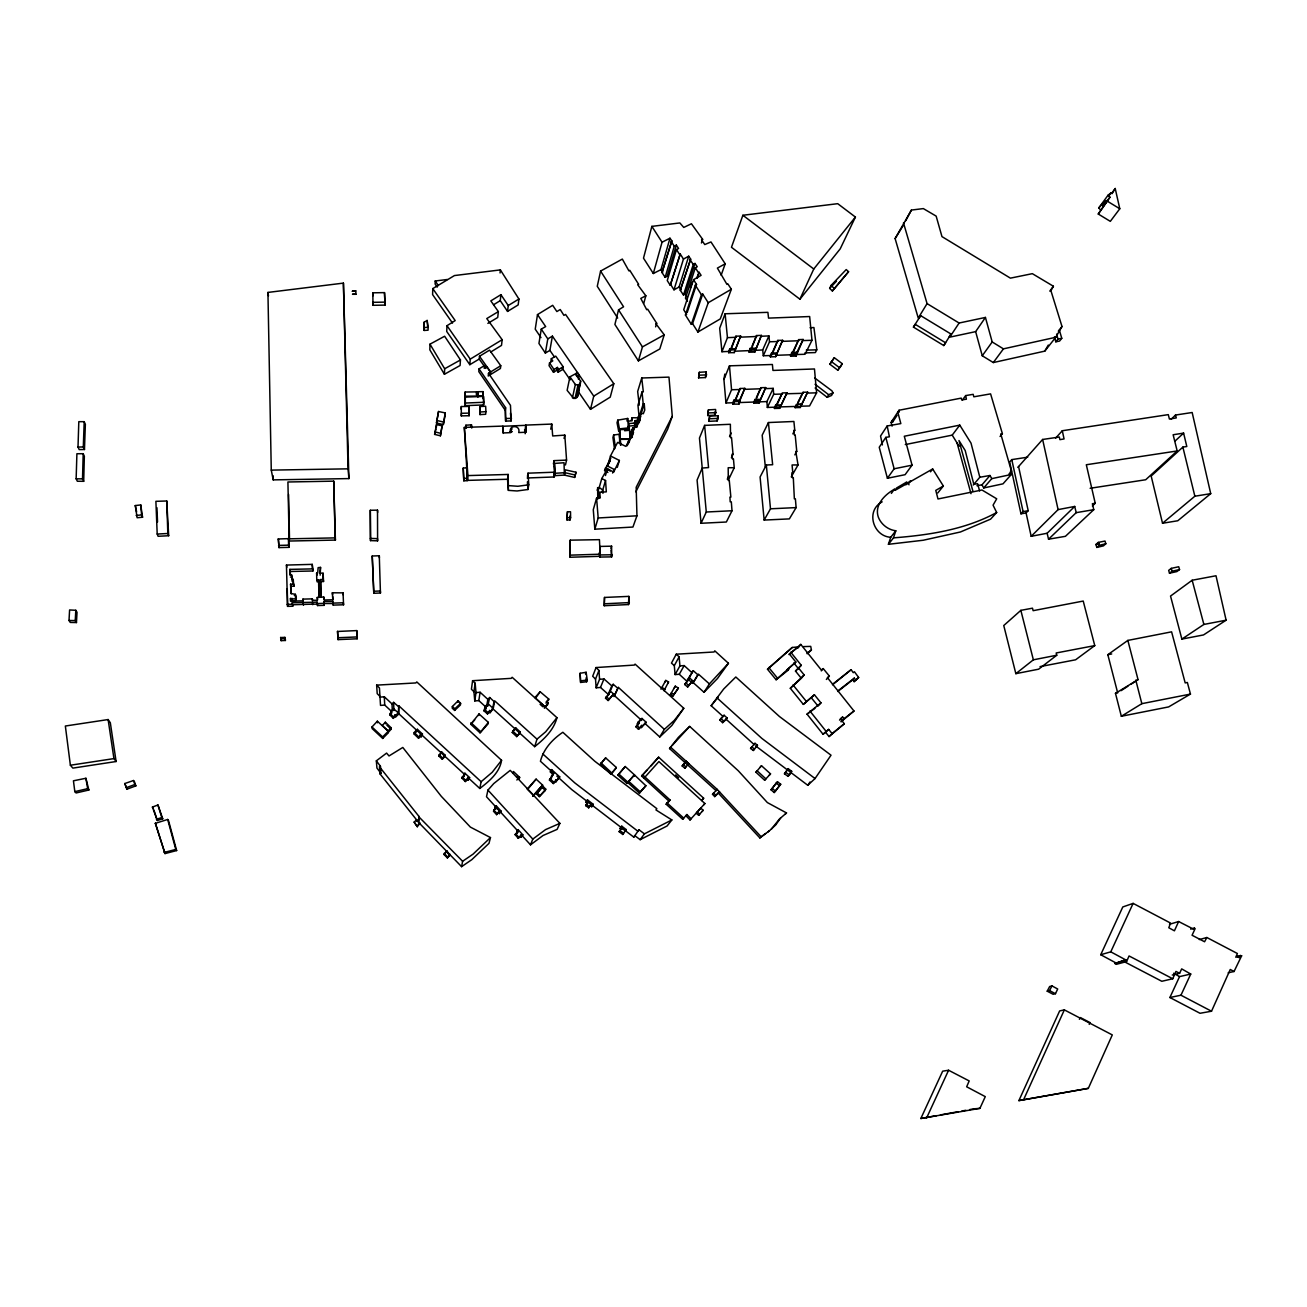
<?xml version="1.0" encoding="UTF-8"?>
<svg xmlns="http://www.w3.org/2000/svg" width="1307" height="1307" viewBox="0 0 1307 1307"><rect width="100%" height="100%" fill="white"/><g stroke="black" fill="none" stroke-linecap="round" stroke-linejoin="round"><path stroke-width="1.5" d="M377.592 540.837L377.511 510.155L370.306 510.269L370.502 540.608L377.592 540.837L377.478 538.631L370.371 538.419M290.562 584.196L290.987 586.239L293.977 586.173L293.569 584.115L290.562 584.196L290.971 593.558L295.333 594.293L295.986 597.087L294.598 599.031L290.464 598.459L290.448 601.106L302.93 600.861L303.306 602.854M420.446 736.2L418.534 738.226L414.188 734.077L414.205 732.541L417.341 729.306L422.455 734.044L421.115 736.854L420.495 734.681L421.115 736.854M632.131 417.734L632.082 420.772L628.406 421.164L628.03 426.196L634.532 425.51L635.169 420.642L637.408 420.462L637.881 417.832L632.131 417.734L631.346 420.299M414.156 822.087L417.325 826.727L419.955 823.263L416.623 819.848L414.156 822.087L417.325 826.727M424.04 322.274L424.171 330.442L428.059 330.197L428.124 327.305L427.144 320.444L424.04 322.274L424.171 330.442M417.292 730.858L417.341 729.306M427.683 326.864L427.144 320.444M83.697 481.319L84.351 456.225L83.191 453.709L76.901 453.741L76.149 478.803L77.342 481.237L83.697 481.319L82.521 478.885L83.191 453.709M418.534 738.226L420.495 734.681M416.59 821.074L416.623 819.848M429.987 344.166L429.84 349.835L444.413 374.276L460.097 365.503L460.456 359.948L444.625 336.242L429.987 344.166L444.658 368.77L444.413 374.276M487.87 323.384L497.722 317.47L498.359 311.605L490.828 300.888L500.908 294.679L500.254 300.643L507.557 311.409L518.16 304.939L518.928 299.025L500.369 269.895L454.444 275.565L432.764 288.602L432.601 294.614L452.5 323.058M78.012 447.059L78.812 421.671L84.203 421.671L85.363 424.285L84.465 449.51L79.188 449.592L78.012 447.059L83.305 446.961L84.465 449.51M447.304 279.486L435.215 280.989L435.117 284.027L437.224 287.099M418.42 822.757L418.91 816.352L379.504 766.817L380.435 766.229L376.351 760.837L386.594 753.093L389.012 755.952L402.801 747.457L441.292 796.322L470.389 827.102L490.484 837.575L488.981 843.358L471.843 859.63L461.6 866.655L418.714 822.528M418.763 820.976L418.91 816.352M83.305 446.961L84.203 421.671M434.61 434.398L436.489 424.579L442.109 425.804L440.41 435.803L434.61 434.398L435.934 428.957M436.473 423.011L438.531 411.509L445.181 412.914L445.05 415.528L443.334 424.563L436.473 423.011L438.531 411.509M436.391 427.144L436.489 424.579M440.41 435.803L442.109 425.804M432.764 288.602L455.179 320.591L446.994 325.688L446.716 331.472L469.817 364.686L479.228 359.049L479.489 356.272L489.57 350.129L500.761 365.715L500.434 368.476L490.337 374.684M443.334 424.563L445.181 412.914M76.459 622.557L75.234 620.596L75.806 610.287L69.598 609.961L69.01 620.482L70.251 622.426L76.459 622.557L77.015 612.28L75.806 610.287M577.498 396.707L580.667 381.072L575.129 373.998L569.95 376.808L567.124 390.352L573.74 398.472L577.498 396.707L580.667 381.072M461.142 409.173L461.322 406.542L468.935 406.428L469.148 415.724L461.289 415.887L461.322 406.542M461.289 415.887L461.469 413.29L469.36 413.11M465.308 405.66L465.129 397.116L483.459 396.397L483.851 402.295L483.59 404.925L465.308 405.66L465.325 396.217L476.777 396.054L476.614 391.871L465.161 392.035L465.129 398.864M565.457 464.982L566.568 460.113L564.804 435.117L552.698 435.966L551.766 424.072L525.708 425.102L526.28 432.209L518.716 432.568C521.019 424.497 507.59 424.791 510.743 432.633L503.293 432.944L502.803 426.098L464.328 427.405L467.498 480.388L507.492 479.261L508.194 474.457L467.922 475.585L467.498 480.388M438.874 756.1L441.586 751.852L445.05 755.119L444.903 756.573L442.223 759.187L438.874 756.1L441.586 751.852M469.817 364.686L470.259 359.131L446.994 325.688M465.684 427.781L465.896 425.216L471.484 424.824L471.762 428.059M463.233 468.086L463.805 480.813L467.154 480.633L467.367 478.248L466.648 467.775L463.233 468.086L463.805 480.813M468.935 406.428L469.148 415.724M466.648 467.775L467.154 480.633M442.223 759.187L445.05 755.119M471.272 427.389L471.484 424.824M476.369 394.551L476.614 391.871M479.048 368.884L478.803 371.629L505.205 410.235L505.629 421.099L511.135 420.919L510.482 405.366L488.508 373.279L490.452 372.119L486.841 366.859L485.812 367.479L484.489 365.584L479.048 368.884L505.548 407.621L505.629 421.099M483.182 391.643L483.084 398.521L483.182 391.643L478.068 391.724L477.937 397.181M480.11 406.542L480.012 414.597L485.665 414.286L485.943 411.672L485.649 406.248L480.11 406.542L480.012 414.597M484.227 368.345L484.489 365.584M452.369 706.532L452.206 708.149L454.656 710.42L460.423 704.996L460.619 703.362L458.136 700.748L452.369 706.532L454.836 708.802L454.656 710.42M483.459 396.397L483.59 404.925M488.508 373.279L488.23 376.008L490.158 374.848L490.631 371.956L479.489 356.272M500.058 272.951L500.369 269.895M457.956 702.398L458.136 700.748M498.359 311.605L486.776 318.565L502.166 339.706L501.512 345.391L490.811 351.975M507.557 311.409L508.243 305.528L500.908 294.679M444.037 854.5L446.863 850.906L449.902 855.399L447.37 857.898L444.037 854.5L446.863 850.906M319.267 597.397L318.875 581.844L317.095 581.778L316.768 579.704L316.621 573.103L317.683 573.054L318.14 567.646L320.558 567.401L319.839 573.087L323.107 573.234L323.532 581.484L320.754 581.664L320.444 579.589L323.221 579.426L323.532 581.484M320.15 575.178L320.558 567.401M505.205 410.235L505.548 407.621M447.37 857.898L450.065 854.304M534.677 746.656L536.997 739.158L494.7 700.862L493.131 709.031L534.677 746.656C544.251 739.092 553.858 729.861 556.945 717.674L512.148 677.287L511.233 678.349L472.579 680.702L471.419 689.23L473.935 691.713L474.768 700.928L478.819 700.601L485.142 706.384M473.935 691.713L475.16 683.234L472.579 680.702M467.383 779.495L465.292 781.553L461.975 778.155L464.884 773.205L469.605 777.583L468.086 780.165L467.596 778.139L468.086 780.165M470.732 724.241L479.015 713.949L488.344 722.363L488.05 723.915L480.028 732.835L470.732 724.241L474.735 719.896M461.975 778.155L464.23 776.129L463.822 774.169M474.768 700.928L475.993 692.596L475.16 683.234M464.23 776.129L464.442 774.757M464.884 773.205L463.626 775.557M566.568 460.113L554.086 460.619L555.148 472.17L528.012 473.183L528.78 484.783L527.93 489.504L517.066 490.975L508.39 490.37L508.194 474.457M465.292 781.553L467.596 778.139M578.102 391.316L590.503 409.336L610.238 397.132L613.816 383.719L565.572 314.448L563.921 315.363L560.229 309.53L556.864 311.556L552.681 305.315L537.487 314.595L535.233 329.168L540.984 337.598M478.819 700.601L480.11 692.269L475.993 692.596M290.464 598.459L290.889 600.468L295.006 601.04L296.215 600.272L296.313 597.593M478.754 715.533L479.015 713.949M525.708 425.102L525.169 433.744M537.487 314.595L545.673 326.587L541.261 329.119L538.941 343.463L545.346 353.07L549.888 350.374L552.404 336.144L547.796 338.889L545.346 353.07M480.028 732.835L488.344 722.363M489.341 712.086L487.478 713.9L483.949 710.812L485.91 707.577L484.962 706.613L488.54 704.13L492.755 708.067L489.978 712.756L489.635 710.485L490.288 711.155M483.949 710.812L485.632 709.178L484.962 706.613M486.024 705.421L484.685 708.231M485.632 709.178L485.91 707.577M486.694 705.911L487.854 699.343L489.717 697.497L494.013 701.5L492.445 709.685L489.978 712.756M527.44 476.385L528.012 473.183M556.864 370.159L558.154 372.201L562.614 369.489L563.154 366.761L555.72 356.141L551.342 358.706L552.747 360.912L549.544 362.905L549.054 365.666L553.514 372.315L556.864 370.159L557.386 367.414L554.037 369.571L553.514 372.315M489.717 697.497L487.658 706.335M550.851 361.484L551.342 358.706M487.478 713.9L489.635 710.485M635.169 420.642L634.385 423.19L636.607 423.027L637.081 420.397M461.6 866.655L462.613 861.28L473.052 854.141L490.484 837.575M558.154 372.201L558.677 369.473L557.386 367.414M467.808 777.42L479.8 788.48L481.139 781.717L492.216 772.274L501.561 760.298L416.802 681.944L415.871 682.94L376.645 685.129L377.2 693.625L379.961 696.419M550.753 429.186L551.766 424.072M509.861 432.013L512.083 428.794M553.4 463.871L554.086 460.619M527.162 477.986L554.119 476.973L555.148 472.17M554.789 475.65L554.527 463.43L564.036 462.727L564.379 475.095L554.789 475.65L554.005 465.847M572.433 397.916L575.341 384.487L569.95 376.808M636.852 427.356L640.806 413.257L643.305 413.715L644.743 410.071L644.253 403.896L643.207 403.945L639.107 416.998L640.136 416.949L644.253 403.896M564.069 438.466L564.804 435.117M643.796 303.191L645.854 295.79L637.767 284.828L638.666 284.371L629.778 270.32L628.896 270.843L622.328 259.08L600.583 271.088L597.266 286.298L617.688 318.075M522.261 835.81L530.511 844.828L543.058 835.5L557.125 829.373L559.886 823.361L510.22 770.362L493.752 783.563L487.952 790.098L486.498 796.731L518.127 831.301M578.429 379.275L579.279 375.403L577.302 372.593L575.766 373.573L577.645 376.465L579.279 375.403M575.015 398.602L577.972 385.189L580.52 383.278M576.485 398.047L579.475 384.634M565.179 472.742L564.624 475.144L574.655 477.431L575.979 472.235L565.065 469.801L565.179 472.742L575.243 475.045L574.655 477.431M501.561 760.298C499.699 772.617 489.177 781.259 479.8 788.48M637.326 420.674L636.052 425.853L638.551 416.378L640.887 416.77M590.503 409.336L593.754 396.119L613.816 383.719M575.39 474.621L575.979 472.235M512.246 732.492L515.677 727.803L520.17 731.92L519.761 733.439L516.69 736.609L512.246 732.492L515.677 727.803M567.45 511.74L566.96 519.908L570.032 519.941L570.604 517.686L570.522 511.772L567.45 511.74L566.96 519.908M600.583 271.088L623.57 306.786L618.538 309.873L614.894 324.463L638.404 360.863L659.79 348.985L664.234 334.837L655.902 323.744L656.686 323.27L647.668 309.187L646.704 309.71L640.789 298.404L645.854 295.79M499.29 813.624L501.087 811.141L496.35 805.913L493.458 811.222L496.611 814.653L498.882 811.631L499.29 813.624L498.555 812.872M495.99 808.004L495.663 809.262L495.043 807.056M496.35 805.913L494.732 808.314M516.69 736.609L520.17 731.92M496.611 814.653L498.882 811.631M701.434 242.988L702.627 239.312L691.419 223.758L683.757 227.434L679.852 222.942L651.866 226.372L643.501 258.165L653.32 273.506L660.983 269.618L669.968 238.217L671.831 240.798L662.012 272.559L665.149 277.345L667.158 276.3L676.373 245.112L678.562 248.493L676.471 249.555L667.256 280.597L670.246 285.285L680.244 253.999L683.447 259.08L673.987 289.811L670.899 284.893M570.26 540.167L570.113 557.256L599.488 556.325L600.158 554.201L599.439 539.66L570.26 540.167L570.113 557.256M513.03 772.894L513.406 771.506L519.647 777.338L519.238 778.711L516.755 776.391M653.32 273.506L662.045 242.203L669.968 238.217M597.756 498.964L597.642 487.707L599.358 487.527L602.723 490.043L602.952 493.294M617.77 420.151L617.035 422.716L618.717 431.392L619.453 428.859L617.77 420.151L627.703 418.452L629.37 427.797L628.585 430.346L624.648 430.755M548.287 700.748L548.793 699.098L540.183 691.795L535.788 697.775M620.564 445.164L619.11 434.267L613.637 435.002L612.918 437.518L614.453 448.497M598.867 488.72L601.792 478.542L607.461 468.658L613.637 472.121L619.387 460.44L610.483 455.963L617.623 442.42L625.873 446.39L633.438 432.388L632.343 431.931L634.663 426.899L635.741 427.487L640.218 419.204L639.727 418.191M601.792 478.542L605.549 480.502L606.317 491.857L599.733 492.265L600.289 497.902L596.596 498.163L593.28 509.714L594.832 529.188L632.931 527.048L636.95 515.808L636.182 487.282L672.288 416.263L668.972 377.119L641.737 378.001L637.669 391.479L639.254 405.121M607.886 472.481L604.586 470.569L610.81 458.087M662.012 272.559L671.831 240.798M598.034 498.081L599.733 492.265M607.445 466.452L610.483 455.963M638.404 360.863L642.456 346.894L664.234 334.837M605.468 475.536L607.461 468.658M619.485 441.88L620.351 439.119L629.941 438.858L629.549 429.448L619.649 429.595L619.616 441.619M614.47 448.971L615.189 446.03L613.637 435.002M602.037 492.363L605.549 480.502M665.149 277.345L674.281 246.19L676.373 245.112M626.935 421.017L627.703 418.452M594.832 529.188L598.181 517.964L596.596 498.163M655.608 326.848L656.686 323.27M613.637 471.892L614.372 469.507L607.396 465.962L610.124 460.848M670.246 285.285L680.244 253.999M617.263 467.383L619.387 460.44M548.139 703.052L544.267 708.051L547.649 704.685L548.139 703.052L546.522 701.565L548.793 699.098M546.032 703.182L546.522 701.565M641.737 378.001L643.338 391.871L642.031 391.92L637.963 405.17L639.107 416.998M627.36 444.674L629.01 439.315M628.994 442.746L632.343 431.931M631.265 437.78L634.663 426.899M632.31 435.983L633.438 432.388M636.607 423.027L637.408 420.462M637.734 418.943L638.551 416.378M673.987 289.811L679.085 287.017L688.724 256.205L690.668 259.145L680.277 290.301L683.479 294.99L685.129 294.01L694.997 263.442L697.252 266.742L695.324 267.723L685.456 298.159L687.466 301.362M636.738 426.164L640.806 413.257M680.277 290.301L690.668 259.145M639.074 422.88L640.218 419.204M683.479 294.99L693.282 264.455L694.997 263.442M599.946 557.06L600.223 546.424L611.611 546.179L611.66 556.88L599.946 557.06L599.782 553.662M690.423 287.687L692.285 281.969M696.566 278.375L699.114 272.313L701.091 275.336L693.543 279.682L683.724 309.743L686.6 314.334L685.44 315.036L691.321 324.332L692.563 323.662L702.709 294.075L708.247 302.718L697.905 332.027L692.563 323.662M697.235 277.999L699.114 272.313M685.44 315.036L695.324 285.155L696.517 284.42L693.543 279.682M943.344 486.024L935.779 490.386L937.985 498.98L981.965 489.994L996.702 498.8L993.059 505.172L996.669 512.507L990.575 519.157L960.433 531.982L923.232 540.248L888.417 544.3L890.721 537.275L895.818 530.773C888.057 529.825 881.032 524.336 878.288 517.033C874.22 504.976 884.839 494.634 894.38 489.243L895.132 490.305L932.675 468.984L943.344 486.024L937.805 492.935M888.417 544.3L893.482 537.863L895.818 530.773M687.221 312.455L696.517 284.42M610.892 548.319L611.611 546.179M520.513 836.349L518.209 838.277L515.138 834.683L517.915 831.53L517.066 830.517L518.062 829.618L522.865 834.895L521.166 837.101L520.921 835.189L521.166 837.101M515.138 834.683L517.507 832.706L517.066 830.517M590.829 804.213L633.797 837.15L634.777 835.63L640.136 839.666L667.076 825.991L671.847 819.946L655.967 809.948L656.833 808.641L594.799 761.246L562.843 732.279C552.551 739.239 543.565 748.911 540.428 761.246L550.868 770.689M518.062 829.618L516.673 831.709M517.507 832.706L517.915 831.53M691.321 324.332L701.434 294.761L702.709 294.075M542.601 785.099L532.684 796.306L542.601 785.099L536.115 779.135L528.028 788.971M518.209 838.277L520.921 835.189M604.504 597.446L604.242 605.729L628.52 604.553L629.304 602.592L628.847 596.384L604.504 597.446L604.242 605.729M536.409 793.888L542.993 786.308L545.754 789.167L545.264 790.49L539.236 796.666L536.409 793.888L542.993 786.308M721.137 275.238L725.205 263.802L710.975 241.942L704.767 244.572L701.581 239.9L702.627 239.312M742.882 215.263L731.463 247.268L799.917 299.205L840.238 248.82L855.415 217.06L837.722 203.68L742.882 215.263L813.771 268.997L799.917 299.205M580.112 673.268L580.602 682.434L586.631 681.78L587.268 680.081L586.124 672.272L580.112 673.268L580.602 682.434M672.288 416.263L667.697 429.104L635.823 491.824M539.236 796.666L545.754 789.167M585.487 674.004L586.124 672.272M550.917 777.371L553.139 774.773L550.345 771.898L551.652 769.611L559.755 776.913L555.998 781.798L555.932 779.985L555.998 781.798M699.343 372.283L698.591 377.854L705.437 377.56L706.466 374.864L706.09 371.874L699.343 372.283L698.591 377.854M551.652 769.611L550.345 771.898M725.205 263.802L717.396 268.098L726.953 284.387L727.819 283.864L731.365 289.239L720.255 318.941L697.905 332.027M796.486 354.54L805.047 354.262L811.974 340.31L809.654 316.539L768.549 318.107L767.895 312.34L725.124 313.778L719.683 328.237L721.938 351.73L730.368 351.354M555.393 781.341L553.318 783.563L549.414 780.034L552.126 776.325M706.09 371.874L705.437 377.56M553.139 774.773L553.678 773.401L550.868 770.509M644.71 723.245L659.757 736.968L671.88 725.434L683.773 708.263L635.071 664.119L634.401 665.067L596.057 667.55L592.692 676.258L595.518 679.117L596.139 687.825L600.468 687.449L608.637 694.703L605.517 698.216L608.114 700.536L613.62 693.968L610.255 691.06L608.637 694.703M721.938 351.73L727.444 337.663L725.124 313.778M553.318 783.563L555.932 779.985M595.518 679.117L598.933 670.475L596.057 667.55M530.511 844.828L532.799 839.078L545.574 829.602L559.886 823.361M628.847 596.384L628.52 604.553M728.702 352.71L729.812 349.949L735.335 349.851L735.253 348.806L729.714 348.887L728.603 351.665L728.702 352.71L734.207 352.612L740.628 336.046L735.906 336.209L730.972 348.528M731.087 349.606L735.906 336.209M596.139 687.825L599.57 679.313L598.933 670.475M708.427 409.875L707.708 415.512L714.782 415.201L715.844 412.636L715.566 409.467L708.427 409.875L707.708 415.512M740.628 336.046L734.207 352.612M704.62 425.379L699.457 438.041L706.286 512.017L701.058 523.274L726.349 522.016L732.018 510.743L731.316 501.839L730.205 501.855L729.927 497.085L730.874 497.117L729.273 480.437L728.293 480.437L728.195 467.726L734.24 467.726L733.439 458.888L732.426 458.888L732.034 454.264L733.031 454.281L731.544 437.682L730.564 437.682L730.368 424.285L704.62 425.379L708.541 467.579L702.235 468.053L697.088 480.045L701.058 523.274M734.469 402.719L725.957 402.964L723.915 379.455L729.469 365.829L772.388 364.49L772.96 370.436L814.473 368.966L816.597 392.835L809.556 405.971L800.848 406.199M709.636 416.132L708.949 421.328L717.135 420.919L718.213 418.371L717.919 415.757L709.636 416.132L708.949 421.328M600.468 687.449L603.981 678.954L611.823 685.897L608.163 694.295M717.919 415.757L717.135 420.919M725.957 402.964L731.561 389.747L729.469 365.829M749.123 352.204L750.218 348.365L755.887 348.217L755.985 349.296L750.3 349.426L749.123 352.204L754.793 352.073L761.409 335.393L756.59 335.54L752.08 346.094M751.46 348.789L756.59 335.54M754.793 352.073L761.409 335.393M733.848 400.22L732.819 404.157L738.912 404.108L740.072 401.494L739.958 400.154L733.848 400.22L732.819 404.157M605.517 698.216L609.372 693.053M735.106 400.089L740.138 388.506L744.827 388.326L739.092 402.572L754.923 402.001M735.188 401.069L740.138 388.506M627.18 445.736L629.304 440.9M609.536 692.71L613.212 684.28L617.786 688.234L614.029 696.566L618.391 687.4L664.348 729.355L659.757 736.968M1124.134 961.609L1161.809 981.279L1172.738 978.763L1175.957 971.428L1179.6 973.307L1181.691 968.895L1190.742 974.042L1180.956 995.215L1169.896 997.502L1179.568 976.607L1190.742 974.042M739.729 399.926L744.827 388.326M608.114 700.536L613.62 693.968M771.587 355.504L763.304 355.749L762.7 349.949L768.908 335.899L761.507 336.258M1114.969 963.488L1125.703 959.877L1114.969 963.488L1116.309 964.337L1126.585 961.576L1129.068 955.956L1172.738 978.763M763.304 355.749L769.513 341.764L768.908 335.899M729.551 436.571L731.168 432.993M1088.323 1088.355L1112.29 1034.915L1064.355 1009.886L1059.634 1010.932L1018.888 1100.608L1088.323 1088.355L1018.888 1100.608M1169.896 997.502L1200.022 1013.284L1211.524 1011.226L1230.246 969.484L1234.053 971.493L1241.65 955.793L1236.438 956.267M771.555 353.086L771.636 354.099L776.864 353.952L776.766 352.923L771.555 353.086L770.297 355.847L770.395 356.844L775.59 356.697L782.615 340.294L777.828 340.408L770.395 356.844M1023.365 1100.2L1064.355 1009.886M772.388 353.756L777.828 340.408M1240.392 955.319L1239.232 957.704L1236.34 955.989L1237.386 953.506L1206.867 937.511L1204.58 941.759L1192.066 935.257L1195.121 928.673L1194.386 928.052L1193.732 929.244L1178.636 921.533L1174.421 930.813L1168.801 927.758L1170.549 923.069L1133.12 903.382L1122.795 906.96L1100.723 954.731L1115.426 962.655M753.714 403.21L754.825 399.517L760.037 399.354L760.184 400.497L754.907 400.612L753.714 403.21L758.959 403.111L765.706 387.575L760.903 387.689L756.328 397.622M979.907 1108.352L985.282 1096.638L966.657 1086.787L969.19 1080.938L948.588 1070.253L942.674 1071.168L920.847 1118.498L979.907 1108.352L975.202 1108.728M782.615 340.294L775.59 356.697M755.691 400.35L760.903 387.689M926.549 1118.089L948.588 1070.253M1100.723 954.731L1110.77 951.839L1133.12 903.382M731.414 457.76L733.031 454.281M758.959 403.111L765.706 387.575M780.687 817.904L775.672 824.995L768.157 831.873M727.264 479.244L728.865 475.862M1055.468 993.712L1057.69 989.007L1051.972 985.919L1049.652 986.524L1047.217 991.18L1053.148 994.284L1055.468 993.712L1049.537 990.592L1047.217 991.18M728.554 479.685L734.24 467.726M775.966 407.13L767.34 407.457L766.899 401.592L773.221 388.359L765.788 388.62M790.572 356.223L791.764 352.465L797.27 352.269L797.384 353.331L791.895 353.462L790.572 356.223L796.045 356.092L803.152 339.461L798.708 339.624L792.843 351.861M792.957 352.972L798.708 339.624M767.34 407.457L773.662 394.322L773.221 388.359M803.152 339.461L796.371 353.445L793.463 353.543M829.635 288.39L831.072 285.432L846.217 269.569L848.57 271.693L832.379 290.971L829.635 288.39L836.496 281.201M774.447 408.454L775.639 405.023L780.883 404.925L780.965 405.742L775.721 405.873L774.447 408.454L779.675 408.323L787.01 392.803L782.289 392.933L776.766 405.497M776.636 404.435L781.488 394.583M832.379 290.971L848.57 271.693M792.843 433.875L794.77 430.297L793.904 421.475L768.418 422.537L762.177 435.215L765.33 466.828M600.289 764.334L605.647 757.88L616.316 767.47L615.564 768.859L610.908 774.218L600.289 764.334L605.647 757.88M779.675 408.323L787.01 392.803M612.575 473.036L614.372 469.507M586.614 801.109L588.085 801.943L587.431 803.217L585.977 802.384L587.48 799.884L593.28 804.344L591.728 806.746L590.323 805.684L590.976 804.426L592.398 805.488L591.728 806.746M585.977 802.384L587.48 799.884M810.046 327.747L813.918 327.534L816.793 349.819L815.388 352.58L804.949 352.89M630.938 431.882L633.242 427.356L630.922 432.911M590.323 805.684L588.673 807.824L585.65 805.618L588.085 801.943M661.848 687.531L665.802 680.408L668.563 681.96L664.005 690.733L664.92 689.067L661.848 687.531L660.95 689.197M795.113 407.67L796.404 404.369L801.452 404.19L796.453 405.088L795.113 407.67L800.194 407.523L807.644 392.133L803.07 392.296L797.956 402.148M797.221 404.778L803.07 392.296M768.418 422.537L772.649 464.72L766.327 464.998L760.086 476.99L764.154 520.072L789.363 518.895L796.126 507.606L795.391 498.866L794.362 498.882L793.3 477.594L792.271 477.627L791.83 472.856L792.794 472.807L792.075 464.982L798.038 464.916L795.783 451.389L796.764 451.389L795.179 434.872L794.313 434.904L793.79 430.313L794.77 430.297M588.673 807.824L590.976 804.426M1049.537 990.592L1051.972 985.919M1089.205 1024.361L1090.12 1022.613L1080.383 1017.581L1079.386 1019.297M800.194 407.523L807.644 392.133M903.48 222.844L927.071 303.616L918.249 318.058L895.115 238.577L911.404 210.068L923.346 208.597L936.155 216.112L941.971 236.616L1010.409 278.146L1032.334 273.669L1053.409 286.249L1050.91 290.66L1062.003 326.505L1055.746 337.288L1044.783 351.126L993.32 362.562L982.26 355.765L975.643 331.635L985.429 317.438L992.193 341.96L1003.433 348.855L1055.746 337.288M640.806 727.019L638.486 729.29L635.872 726.774L638.29 724.47L637.408 723.604L638.224 722.052L641.949 718.425L646.246 722.346L641.345 727.574L641.639 725.483L641.345 727.574M635.872 726.774L639.123 722.918L638.224 722.052M905.751 220.687L911.404 210.068M610.908 774.218L616.316 767.47M829.863 364.245L834.291 357.71L842.247 363.673L840.76 366.385L837.787 370.191L829.863 364.245L834.291 357.71M638.29 724.47L639.123 722.918M704.016 692.285L709.391 683.904L698.428 674.134L693.249 682.679L704.016 692.285L717.494 678.496L728.44 663.27L714.782 650.837L714.128 651.981L676.242 654.203L671.471 663.106L674.298 665.655L675.082 674.575L679.264 674.281L686.698 681.078L693.282 670.687L697.856 674.788L692.694 683.316L688.201 679.297L693.282 670.687M641.949 718.425L637.408 723.604M638.486 729.29L641.639 725.483M664.887 682.091L665.802 680.408M674.298 665.655L679.117 656.8L676.242 654.203M604.586 470.569L610.108 460.521M837.787 370.191L842.247 363.673M667.632 683.643L668.563 681.96M794.836 454.869L796.764 451.389M629.582 780.508L626.968 783.416L617.868 775.214L625.203 766.506L634.352 774.757L633.536 776.129M815.143 388.032L827.217 397.344L828.671 394.73L833.016 392.835L831.938 390.842L814.669 377.952M675.082 674.575L679.934 665.884L679.117 656.8M833.016 392.835L831.546 395.466L827.217 397.344M625.203 766.506L617.868 775.214M764.154 520.072L770.493 508.799L766.327 464.998M679.264 674.281L684.182 665.59L691.746 672.501M791.258 476.892L798.038 464.916M670.344 694.687L671.292 693.053L673.857 694.442L678.382 688.119L675.294 686.159L670.344 694.687L672.909 696.076L678.382 688.119M674.33 687.825L675.294 686.159M1098.256 214.021L1109.953 197.194L1108.075 195.184L1111.113 192.75L1112.028 193.697L1115.214 188.502L1119.789 208.761L1110.313 221.357L1098.256 214.021L1109.953 197.194M672.909 696.076L673.857 694.442M1044.783 351.126L1048.296 345.064M684.672 684.492L689.704 678.072L692.579 680.653L687.645 687.008L684.672 684.492L687.694 680.947M626.968 783.416L634.352 774.757M628.683 781.308L627.883 782.648L639.433 793.153L645.887 785.736L634.516 774.986L628.683 781.308L640.267 791.846L639.433 793.153M688.691 679.771L689.704 678.072M633.699 776.358L634.516 774.986M687.645 687.008L692.579 680.653M913.446 327.126L915.178 324.299L945.614 342.793L943.785 345.554L913.446 327.126L920.618 315.624L951.039 334.053L943.785 345.554M918.886 318.467L920.618 315.624M1104.742 203.059L1102.651 206.473L1107.339 200.085M784.461 773.842L788.154 768.663L791.683 771.31L789.412 774.92L788.039 776.276L784.461 773.842L788.154 768.663M686.927 814.522L685.914 815.764L690.014 819.946L691.044 818.737L686.927 814.522L682.679 819.277L666.129 804.197L669.07 801.24L641.606 776.048L658.63 757.194L703.656 798.201L702.594 799.492M895.115 238.577L902.925 225.98M644.057 778.122L658.908 761.556L704.881 803.527L703.803 804.802M658.63 757.194L651.017 765.886M788.039 776.276L791.683 771.31M714.7 796.6L719.454 791.797L714.7 796.6L712.511 794.297L717.2 789.379L716.089 790.686L669.56 748.584L670.507 747.114L717.2 789.379L761.148 836.79L765.624 833.507M671.847 819.946L644.416 833.85L638.96 829.749L637.963 831.285L574.753 782.86L542.879 754.008M620.874 827.347L621.724 828.083L620.939 829.259L620.09 828.524L621.773 826.204L626.184 829.586L625.383 830.762M620.09 828.524L621.773 826.204M619.159 831.693L619.926 830.517L623.553 833.311L622.769 834.47L619.159 831.693L621.724 828.083M785.164 814.163L786.52 812.938L767.372 802.58L738.308 770.803L689.688 726.414L672.206 745.431M1000.051 436.489L1002.387 433.663L990.592 393.881L973.829 396.805L973.176 394.338L965.677 395.58L966.396 399.19L961.674 399.893L961.217 398.112L899.02 410.251L899.363 411.901L897.811 412.179L900.833 423.599L887.175 425.968L880.559 435.999L882.405 444.919M892.077 426.147L891.08 422.39L899.02 410.251M891.08 422.39L892.599 422.112L897.108 415.316M949.192 336.847L951.039 334.053M985.429 317.438L959.109 323.025L949.748 337.157L975.643 331.635M887.175 425.968L889.413 436.799L885.819 437.371L879.235 447.272L887.404 478.264L905.097 474.686L912.057 465.161L904.297 436.244L959.779 425.134L971.036 443.171L979.809 477.251L973.241 485.028M723 716.416L711.155 705.731L723.702 688.985L735.808 676.993L779.462 716.53L831.023 755.201L815.045 778.547L807.775 785.278L755.56 745.856M807.775 785.278L810.013 781.994M622.769 834.47L626.184 829.586M556.945 717.674L545.705 731.757L536.997 739.158M688.691 763.647L684.884 768.222L682.172 765.951L686.126 761.278L688.691 763.647L687.694 765.052M686.126 761.278L682.172 765.951M887.404 478.264L894.135 468.788L912.057 465.161M633.797 837.15L638.96 829.749M684.884 768.222L685.881 766.817L683.169 764.546M719.781 719.994L724.094 715.256L727.133 718.017L726.006 719.569L722.591 722.657L719.781 719.994L724.094 715.256M982.26 355.765L992.193 341.96M617.786 688.234L618.391 687.4M722.591 722.657L727.133 718.017M1100.608 209.937L1098.746 207.96L1108.075 195.184M891.358 493.392L894.38 489.243M1105.265 200.755L1098.746 207.96M1108.777 195.952L1111.113 192.75M1111.685 193.322L1115.214 188.502M894.903 490.305L896.586 487.985L906.682 482.038L904.95 484.358M962.409 400.024L965.677 395.58M666.129 804.197L670.017 799.966L642.456 774.675M640.136 839.666L644.416 833.85M585.65 805.618L587.431 803.217M993.32 362.562L1003.433 348.855M669.07 801.24L670.017 799.966M767.487 669.233L792.254 647.471L798.512 646.867L789.363 653.957L795.849 662.045L787.157 669.592L787.86 670.393L776.113 679.754L767.487 669.233L792.254 647.471M905.914 484.799L910.636 480.78L908.904 483.1M1049.782 291.118L1053.409 286.249M774.185 792.548L780.704 784.233L777.502 781.798L776.178 783.122L771.048 789.804L774.185 792.548L780.704 784.233M905.277 444.576L952.215 435.133L959.779 425.134M683.773 708.263L674.363 720.32L664.348 729.355M788.954 654.562L800.783 644.4L821.351 670.017L823.247 668.612L829.357 676.078L826.367 679.46M930.502 471.827L932.675 468.984M592.398 805.488L593.28 804.344M771.048 789.804L777.502 781.798M798.005 647.994L800.783 644.4M753.289 750.496L757.472 745.235L754.989 743.307L750.577 748.454L753.289 750.496L754.531 749.042L751.803 747L750.577 748.454M776.113 679.754L795.849 662.045M787.86 670.393L789.199 668.678M1058.311 331.177L1062.003 326.505M1054.422 336.879L1055.811 341.797L1058 339.036L1061.774 338.301L1059.34 330.083M813.771 268.997L855.415 217.06M803.233 646.622L810.716 646.377L811.418 650.004L807.138 653.778M1061.774 338.301L1059.569 341.062L1055.811 341.797M811.533 698.036L818.035 706.058L820.959 702.856L814.408 694.769L803.331 704.391L790.31 688.283L801.338 678.317L795.489 671.079L801.256 665.279L790.751 652.193M795.489 671.079L801.256 665.279M394.943 716.644L394.894 715.06L393.342 718.376L389.992 715.043L391.773 711.612M728.44 663.27L709.391 683.904M390.907 712.707L390.842 711.09L393.848 708.966L398.276 712.821L395.515 715.566M711.155 705.731L718.066 697.268M682.679 819.277L683.675 818.068L667.06 802.923M790.31 688.283L804.148 674.935L798.25 667.632M801.338 678.317L804.148 674.935M669.56 748.584L678.284 737.458L689.688 726.414M753.747 744.778L754.989 743.307M697.284 812.006L696.239 813.248L698.657 815.323L703.15 810.275L700.781 808.102L697.284 812.006L699.702 814.098L698.657 815.323M699.719 809.36L700.781 808.102M712.511 794.297L713.622 792.99L715.811 795.31M755.92 772.225L761.507 765.739L770.526 773.875L764.628 780.23L755.92 772.225L757.178 770.852L765.902 778.89L764.628 780.23M611.823 685.897L613.212 684.28M756.23 746.689L757.472 745.235M821.286 670.899L823.247 668.612M551.44 775.999L553.678 773.401M701.647 800.554L703.656 798.201M702.088 811.516L703.15 810.275M981.982 484.832L990.003 475.487L991.768 478.64L983.73 487.952L981.982 484.832L976.95 485.714M1027.727 457.189L1011.781 459.607L1009.707 461.992L1020.979 513.814L1026.06 512.932L1028.201 510.71L1018.561 466.517M803.331 704.391L814.408 694.769M1009.069 473.853L1011.438 471.173L1000.77 433.908L1002.387 433.663M1011.438 471.173L1010.523 471.304L1011.308 474.49L1003.008 483.835L983.73 487.952M1017.794 467.416L1042.627 439.462L1059.323 437.044L1059.895 439.642L1064.061 438.956L1062.297 430.738L1168.295 414.629L1169.406 419.057L1176.267 417.913L1175.516 415.054L1192.164 412.506L1210.723 493.654L1177.77 520.758L1162.527 523.257L1151.173 476.042L1182.868 447.108L1186.805 446.504L1183.603 433.107L1173.131 434.757L1177.182 450.964L1145.7 479.751L1090.136 488.279M536.115 779.135L527.178 789.069L533.142 794.999M1055.582 438.172L1062.297 430.738M825.697 732.41L829.063 736.56L832.085 733.57L828.687 729.388L823.051 734.273L807.04 714.145L820.959 702.856M540.183 691.795L534.939 697.579L544.758 706.433M556.537 780.442L559.755 776.913M690.014 819.946L704.881 803.527M760.233 767.127L761.507 765.739M388.097 730.923L391.054 727.705L385.336 722.199L382.281 725.516L388.097 730.923L388.163 732.459L391.103 729.241L391.054 727.705M854.141 681.666L855.709 679.999L854.304 678.121L852.719 679.803L854.141 681.666L858.666 677.483L854.435 671.765L853.259 672.664L851.118 669.69L832.559 684.77M640.267 791.846L645.887 785.736M371.989 726.986L377.347 721.186L388.244 731.25L388.31 732.786L382.706 738.455L372.119 728.554L371.989 726.986L382.624 736.936L382.706 738.455M393.342 718.376L394.894 715.06M641.606 776.048L646.981 770.231M549.414 780.034L551.603 777.698M395.547 717.151L398.864 713.818L398.717 705.698L481.139 781.717M769.235 775.231L770.526 773.875M398.308 714.423L398.717 705.698M389.992 715.043L391.561 711.743L390.842 711.09M1020.979 513.814L1023.087 511.592L1028.201 510.71M414.188 734.077L416.263 731.92M421.164 735.335L422.455 734.044M382.624 736.936L388.244 731.25M823.051 734.273L828.687 729.388M839.535 720.124L842.607 717.02L844.093 718.719L841.005 721.807L853.977 711.008L827.413 677.63L829.357 676.078M392.263 710.077L392.051 703.95L393.636 702.365L398.145 706.286M771.424 829.112L779.348 819.113L786.52 812.938M1025.995 512.524L1031.174 536.311L1058.098 509.616L1074.713 506.446L1076.2 512.654L1048.541 539.203L1047.136 533.256L1074.713 506.446M842.607 717.02L840.417 718.801L844.322 723.735L829.063 736.56M1171.252 419.155L1175.516 415.054M468.314 778.809L469.605 777.583M516.837 780.001L519.647 777.338M1092.391 505.972L1095.233 503.277L1086.313 464.753L1177.182 450.964M1095.233 503.277L1092.374 503.718L1093.779 509.681L1065.417 536.327L1048.541 539.203M454.836 708.802L460.619 703.362M1174.96 441.145L1183.603 433.107M642.194 726.038L646.246 722.346M718.344 793.104L759.873 837.934L761.148 836.79M1020.849 610.353L1003.76 625.53L1015.849 673.66L1038.624 669.184L1056.759 655.232L1056.17 652.977L1094.76 645.609L1083.225 601.057L1033.134 610.679L1032.481 608.18L1020.849 610.353L1033.363 659.823L1015.849 673.66M1095.903 544.513L1098.288 542.405L1105.003 541.049L1105.836 543.761L1103.435 545.869L1096.867 547.421L1095.903 544.513L1099.252 543.826M1096.867 547.421L1099.236 545.329L1105.836 543.761M417.358 825.534L419.955 823.263M499.633 812.382L501.087 811.141M855.709 679.999L858.666 677.483M1162.527 523.257L1194.859 496.219L1210.723 493.654M521.575 835.941L522.865 834.895M832.085 733.57L844.322 723.735M882.176 501.855C865.365 510.498 872.994 536.327 890.721 537.275M832.51 684.329L851.118 669.69M837.787 691.011L854.304 678.121M837.754 691.485L852.719 679.803M844.093 718.719L853.977 711.008M1171.284 568.365L1168.67 570.375L1169.487 573.201L1176.888 571.584L1179.535 569.574L1178.718 566.748L1171.284 568.365L1172.118 571.192L1169.487 573.201M1094.76 645.609L1075.612 659.79L1040.045 666.619M807.04 714.145L814.898 708.378M769.464 830.697L759.873 837.934M1192.164 580.243L1170.533 596.074L1181.871 639.09L1203.518 634.941L1226.113 620.188L1216 575.766L1192.164 580.243L1203.878 624.436L1181.871 639.09M1115.475 693.331L1117.681 692.873L1107.83 654.709L1127.843 640.414L1171.595 631.836L1185.188 682.908L1187.36 682.483L1190.465 694.082L1168.654 706.907L1121.341 716.269L1115.475 693.331L1138.038 679.624L1127.843 640.414M807.122 653.01L811.418 650.004M1121.063 690.668L1127.859 686.257M1131.258 684.051L1138.038 679.624M417.505 821.008L380.01 773.875L380.941 773.303L380.435 766.229M493.572 304.76L500.254 300.643M502.166 339.706L470.259 359.131M490.631 371.956L500.761 365.715M1121.341 716.269L1141.844 703.672L1190.465 694.082M508.243 305.528L518.928 299.025M558.677 369.473L563.154 366.761M708.247 302.718L731.365 289.239M444.658 368.77L460.456 359.948M511.2 432.176L512.05 431.718M683.447 259.08L688.724 256.205M510.759 431.849L511.723 431.343M996.669 512.507C965.154 529.662 928.803 535.135 893.482 537.863M152.413 807.072L157.951 804.981L162.754 818.819L157.33 820.486L152.413 807.072L153.36 808.347M127.122 789.118L135.863 785.883L134.523 781.896L133.51 780.524L124.737 783.547L127.122 789.118L124.737 783.547M126.093 787.762L134.85 784.51L135.863 785.883M155.37 823.312L167.672 819.473L168.554 820.714L176.657 850.563L165.009 853.585L155.37 823.312L165.009 853.585M156.399 819.244L161.839 817.578L162.754 818.819M1169.504 924.294L1178.636 921.533M1190.661 929.114L1194.386 928.052M1199.303 939.57L1206.867 937.511M164.094 852.458L175.791 849.436L176.657 850.563M1235.719 957.198L1241.65 955.793M1172.265 975.038L1179.6 973.307M88.86 790.016L76.067 792.973L74.826 791.634L73.437 780.802L85.903 778.269L88.86 790.016L87.667 788.66L85.903 778.269M74.826 791.634L87.667 788.66M1228.172 972.8L1234.053 971.493M1172.118 571.192L1179.535 569.574M991.768 478.64L1011.308 474.49M1033.363 659.823L1056.759 655.232M1107.83 654.709L1111.702 653.957M1031.174 536.311L1047.136 533.256M1203.878 624.436L1226.113 620.188M920.847 1118.498L936.482 1115.639M940.387 1114.92L957.998 1111.718M961.903 1110.999L965.808 1110.28M969.729 1109.578L973.633 1108.859M979.809 477.251L990.003 475.487M1076.2 512.654L1093.779 509.681M70.382 765.232L113.938 758.599L116.111 761.524L72.865 768.108L70.382 765.232L65.35 726.022L108.122 719.553L110.327 722.755L116.111 761.524M355.749 290.84L352.367 291.249L355.749 290.84L355.945 294.271L352.563 294.271L355.945 294.271M267.935 292.425L343.414 283.113L348.904 478.591L273.212 479.881L271.268 470.112L267.935 292.425L268.49 295.872M135.291 505.564L140.748 504.943L142.561 517.245L137.121 517.735L135.291 505.564L136.614 511.838M581.223 680.751L587.268 680.081M628.798 423.648L635.333 422.962M619.453 428.859L629.37 427.797M596.972 490.043L598.688 489.88M136.14 515.432L141.613 514.942L142.561 517.245M292.164 581.337L291.559 574.868L290.023 574.998L289.876 569.378L312.569 568.888L312.912 570.996L290.301 571.486L289.876 569.378M290.448 577.09L291.967 576.942M380.027 697.137L384.307 696.762L392.051 703.95M391.071 710.943L384.715 705.061L380.517 705.421L379.455 687.988L376.645 685.129M599.57 679.313L603.981 678.954M302.93 600.861L302.93 599.112L312.308 598.867L312.34 600.256L317.421 600.338L317.258 597.446L318.99 597.332L318.549 579.785L316.768 579.704M679.934 665.884L684.182 665.59M509.109 485.649L517.833 486.269L528.78 484.783M424.22 327.567L428.124 327.305M524.515 429.921L525.447 429.856M555.312 473.265L564.934 472.693M293.977 586.173L291.559 574.868M598.181 517.964L636.95 515.808M312.912 570.996L312.242 564.363L286.445 565.065L287.573 606.366L292.703 606.236L292.67 604.749L312.7 604.144L317.438 604.144L317.503 605.549L324.267 605.337L323.907 601.498L332.762 601.547L333.22 605.108L343.561 604.782L343.038 592.855L332.354 592.79L332.779 599.782L324.283 599.995L323.728 597.021L320.787 597.168L320.444 579.589M480.257 411.983L485.943 411.672M464.001 478.411L467.367 478.248M762.7 349.949L755.413 350.325L755.332 349.475M157.199 534.04L167.819 533.501L168.685 535.739L158.098 536.278L157.199 534.04L155.892 501.316L166.741 500.989L168.685 535.739M709.995 418.763L718.213 418.371M706.286 512.017L732.018 510.743M604.929 603.769L629.304 602.592M770.493 508.799L796.126 507.606M337.533 631.461L356.729 630.595L356.909 632.474L357.17 638.796L338.056 639.613L337.533 631.461L338.056 639.613M699.604 375.158L706.466 374.864M373.688 591.254L380.353 590.976L380.451 593.002L373.802 593.28L372.234 556.014L379.291 555.753L379.389 557.893M727.444 337.663L736.021 337.288M740.71 337.157L756.704 336.487M734.975 351.207L750.708 350.554M708.753 412.93L715.844 412.636M337.81 637.751L356.991 636.934L357.17 638.796M465.521 403.03L483.851 402.295M792.107 354.72L776.293 355.308L776.178 354.279M782.73 341.339L798.822 340.751M773.662 394.322L782.436 393.995M790.441 355.21L795.93 355.03L796.045 356.092M744.908 389.339L761.033 388.767M766.899 401.592L759.612 401.837L759.53 400.808M505.972 418.534L511.494 418.338M280.646 637.538L284.893 637.391L285.383 640.479L281.136 640.642L280.646 637.538L281.136 640.642M280.678 638.764L284.942 638.617L284.893 637.391M278.342 538.974L288.422 538.631L288.847 540.853L289.027 547.339L279.012 547.6L278.342 538.974L279.012 547.6M753.633 402.115L758.828 401.968M795.064 406.951L800.096 406.787M570.702 555.132L600.158 554.201M324.267 605.337L323.956 603.344L317.176 603.556L317.111 602.151L292.262 602.756L292.294 604.259L287.148 604.373M803.266 340.572L811.974 340.31M806.305 350.129L816.793 349.819M769.513 341.764L777.959 341.535M731.561 389.747L740.219 389.502M787.092 393.75L803.201 393.293M796.371 406.428L780.54 406.885L780.459 405.954M749.042 351.142L754.678 350.979M807.742 393.08L816.597 392.835M278.554 545.411L288.602 545.15L289.027 547.339M774.365 407.621L779.593 407.506M289.125 538.827L335.164 537.88L335.409 540.085L289.55 541.033L289.125 538.827L287.916 481.989L333.71 481.156L335.409 540.085M372.969 305.299L372.838 292.817L384.503 292.621L385.026 305.103L372.969 305.299L372.838 302.325L384.944 302.129M271.268 470.112L348.054 468.837L348.904 478.591M600.632 554.936L612.379 554.772M483.345 395.858L478.231 395.923L478.068 391.724M733.946 401.559L740.072 401.494M630.007 439.283L620.221 439.381L620.939 444.968M324.218 603.491L333.024 603.54L333.22 605.108M567.532 517.67L570.604 517.686M76.149 478.803L82.521 478.885M69.01 620.482L75.234 620.596M577.972 385.189L575.341 384.487M436.571 420.429L443.449 421.998M434.708 431.865L440.524 433.27M632.392 437.322L630.17 437.927L630.219 432.176L632.784 433.45M1180.956 995.215L1211.524 1011.226M1110.77 951.839L1125.703 959.877M1173.621 973.241L1179.568 976.607M605.272 468.151L610.238 471.059M927.071 303.616L959.109 323.025M1107.568 201.327L1119.789 208.761M294.32 595.437L295.741 596.302L295.333 594.293M1125.229 960.727L1126.585 961.576M785.801 772.486L789.412 774.92M586.304 804.344L589.326 806.566M831.317 361.533L839.257 367.496M815.045 778.547L761.883 738.422L716.661 697.579M776.178 783.122L779.364 785.556M587.644 801.779L571.731 789.575L556.831 776.097M586.827 801.175L592.61 805.602M620.988 827.396L623.929 829.635M815.029 384.225L828.671 394.73M685.669 682.809L688.658 685.342M772.355 788.497L775.508 791.241M484.227 709.211L487.756 712.315M606.236 696.582L608.833 698.902M540.069 704.261L542.862 706.793M549.92 778.678L553.858 782.207M725.957 719.095L754.074 744.516M618.636 773.842L627.752 782.076M675.67 774.969L678.66 777.698M614.617 695.765L641.704 720.484M480.11 692.269L487.854 699.343M438.972 754.645L442.354 757.75M398.864 713.818L464.818 774.659M470.961 722.673L480.29 731.316M512.622 730.956L517.098 735.106M600.991 762.912L611.643 772.845M831.072 285.432L833.817 288.03M720.892 718.442L723.719 721.105M636.689 725.238L639.319 727.754M414.205 732.541L418.567 736.707M386.839 725.14L391.103 729.241M536.867 792.581L539.726 795.375M389.927 713.442L393.293 716.791M418.616 816.581L462.613 861.28M462.172 776.783L465.504 780.181M444.168 853.406L447.5 856.804M542.503 787.647L545.264 790.49M446.716 852.017L449.902 855.399M493.785 809.981L496.938 813.411M487.952 790.098L532.799 839.078M497.199 808.478L500.744 812.382M515.53 833.507L518.618 837.134M768.761 667.501L777.42 678.072M793.039 684.95L806.158 701.189M793.839 662.959L798.479 668.743M809.899 711.008L826.024 731.25M380.941 773.303L376.922 768.01L376.351 760.837M660.983 269.618L662.78 272.117M479.244 359.066L485.894 368.427M552.404 336.144L593.754 396.119M549.888 350.374L554.413 356.925M562.304 368.378L570.195 379.847M435.215 280.989L438.384 285.612M689.949 259.587L693.282 264.455M685.129 294.01L687.319 297.212M549.544 362.905L554.037 369.571M541.261 329.119L547.796 338.889M679.085 287.017L680.963 289.86M671.046 241.256L674.281 246.19M618.538 309.873L642.456 346.894M651.866 226.372L662.045 242.203M676.471 249.555L679.558 254.408M695.324 285.155L701.434 294.761M695.324 267.723L698.444 272.689M952.215 435.133L959.142 446.324M907.646 482.479L909.019 484.799M133.51 780.524L134.85 784.51M1098.288 542.405L1099.236 545.329M153.916 810.079L157.33 820.486M157.951 804.981L161.839 817.578M1056.611 334.102L1058 339.036M979.613 490.975L977.587 483.672L973.829 484.325L965.203 450.539L958.979 440.541L972.963 491.416M957.083 442.991L971.019 493.703M167.672 819.473L175.791 849.436M885.819 437.371L894.135 468.788M1135.783 680.097L1141.844 703.672M1182.868 447.108L1194.859 496.219M1042.627 439.462L1058.098 509.616M1011.781 459.607L1023.087 511.592M292.262 602.756L292.703 606.236M292.082 598.394L292.49 600.403M286.445 565.065L286.87 567.189M892.273 420.478L892.599 422.112M295.807 598.263L296.215 600.272M303.012 602.739L303.502 605.206M302.93 599.112L303.306 601.122M627.932 426.605L628.585 430.346M312.357 602.151L312.716 604.7M312.308 598.867L312.651 600.861M317.111 602.151L317.503 605.549M317.258 597.446L317.585 599.456M316.621 573.103L316.947 575.194M318.549 579.785L318.875 581.844M323.728 597.021L324.022 599.031M108.122 719.553L113.938 758.599M586.059 677.892L586.631 681.78M332.354 592.79L332.632 594.816M332.762 601.547L332.958 603.115L343.333 602.788L343.561 604.782M791.764 352.465L791.895 353.462M465.896 425.216L466.256 428.288M343.038 592.855L343.267 594.881M775.639 405.023L775.721 405.873M642.031 391.92L643.207 403.945M729.714 348.887L729.812 349.949M553.76 473.15L554.119 476.973M714.488 412.048L714.782 415.201M525.381 432.486L525.708 425.33L502.95 426.262L503.309 433.401M611.039 550.035L611.66 556.88M597.642 487.707L598.59 498.441M750.218 348.365L750.3 349.426M140.748 504.943L141.613 514.942M510.482 412.996L511.135 420.919M507.492 479.261L508.39 490.37M754.825 399.517L754.907 400.612M725.009 376.743L724.797 374.096L723.915 379.422M738.814 402.752L738.912 404.108M619.649 429.595L620.351 439.119M464.328 427.405L467.922 475.585M379.504 766.817L380.01 773.875M312.242 564.363L312.569 568.888M377.347 721.186L377.462 722.771M293.225 579.181L293.569 584.115M527.424 481.826L527.93 489.504M332.73 596.547L332.942 600.027M372.234 556.014L373.802 593.28M370.306 510.269L370.502 540.608M384.307 696.762L384.715 705.061M385.336 722.199L385.418 723.768M599.309 552.698L599.488 556.325M385.026 305.103L384.503 292.621M377.511 510.155L377.625 512.442M290.987 586.239L291.314 593.721M372.838 292.817L372.952 295.823M356.729 630.595L356.991 636.934M465.161 392.035L465.325 396.217M156.954 507.737L157.526 522.016M391.561 711.743L391.626 713.344M166.741 500.989L167.819 533.501M393.636 702.365L393.897 710.583M379.291 555.753L380.451 593.002M288.422 538.631L288.602 545.15M285.351 639.27L285.383 640.479M333.71 481.156L335.164 537.88M343.414 283.113L348.054 468.837M323.907 601.498L323.956 603.344M290.301 571.486L290.399 575.211M288.569 494.503L289.5 539.023M320.754 581.664L321.048 597.234M273.13 475.797L273.212 479.881M323.107 573.234L323.221 579.426M287.262 588.738L287.573 606.366M569.966 516.004L570.032 519.941"/></g></svg>
